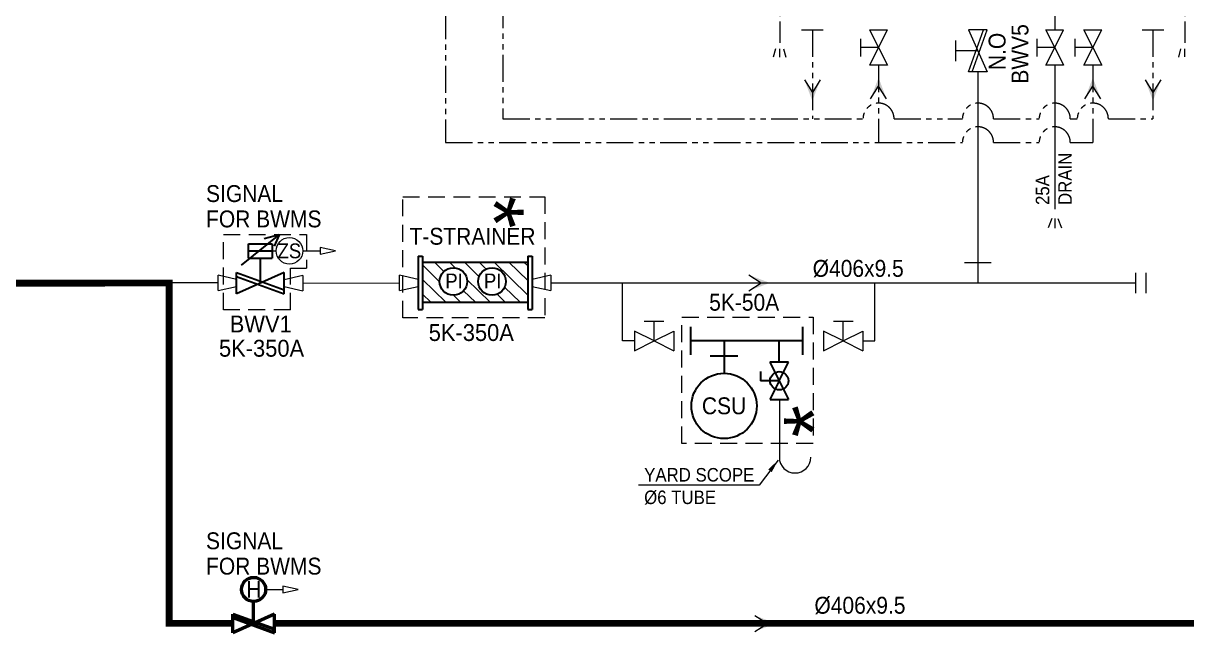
# Model space of a CAD drawing. Extents: x -553847 to 4496999, y 514150 to 878882.
# Drawn here: x 4382612 to 4399829, y 536369 to 545389 of the extents above; entities that cross this region are included whole.
import ezdxf

# ---------------------------------------------------------------- set-up
doc = ezdxf.new("R2010")
doc.units = 0
doc.header["$LTSCALE"] = 25
doc.header["$MEASUREMENT"] = 0
for name, pattern in [('DASHED', [0.75, 0.5, -0.25]), ('HIDDEN', [0.375, 0.25, -0.125]), ('PHANTOM', [63.5, 31.75, -6.35, 6.35, -6.35, 6.35, -6.35])]:
    doc.linetypes.add(name, pattern=pattern)
doc.layers.add('0.3 Text', color=7, linetype='CONTINUOUS')
for name, color, linetype, lineweight in [('0.4 Maker scope box', 3, 'HIDDEN', 9), ('0.5 Dim', 1, 'CONTINUOUS', 9), ('1.1 Y_Pipe', 7, 'CONTINUOUS', 13), ('1.5 M_Equip', 4, 'CONTINUOUS', 30), ('1.7 Signal', 6, 'ZIGZAG', 9), ('1.8 PRU Cooling', 253, 'PHANTOM', 9), ('1.9 Arrow', 1, 'CONTINUOUS', 9)]:
    doc.layers.add(name, color=color, linetype=linetype, lineweight=lineweight)
doc.layers.add('2.1 Valve open', color=7, linetype='CONTINUOUS', lineweight=50, true_color=0x1b21e4)
doc.layers.add('2.2 Ballast water line', color=7, linetype='CONTINUOUS', true_color=0x1b21e4)
doc.styles.add('ARIAL', font='arial.ttf')
doc.styles.get("Standard").update_dxf_attribs({"font": '', "width": 0.95, "height": 250})
doc.styles.get('Standard').set_extended_font_data('Gulim')
doc.linetypes.add('ZIGZAG', pattern='A,0.0001,-0.2,[131,ltypeshp.shx,S=0.2,R=0,X=-0.2,Y=0],-0.4,[131,ltypeshp.shx,S=0.2,R=180,X=0.2,Y=0],-0.2', length=0.8001)
doc.dimstyles.new('TC50', dxfattribs={"dimtxt": 250, "dimasz": 200, "dimexe": 100, "dimexo": 100, "dimgap": 100, "dimtad": 1, "dimtoh": 1, "dimdec": 0, "dimrnd": 0.0005, "dimzin": 9, "dimdsep": 46, "dimtxsty": 'Standard', "dimcen": -3.5, "dimclrd": 1, "dimclre": 1, "dimazin": 2, "dimtfac": 0.6, "dimtdec": 0, "dimtmove": 0, "dimatfit": 3, "dimfxl": 4, "dimtolj": 1, "dimlwd": 15, "dimlwe": 15, "dimarcsym": 0})

msp = doc.modelspace()

# ---------------------------------------------------------------- hatches: boundary and pattern name
at = {"layer": '1.9 Arrow'}
h = msp.add_hatch(color=256, dxfattribs=at)
h.paths.add_polyline_path([(4395268.4, 544583.9), (4395268.4, 544456.3), (4395385.8, 544272.9)])
h.paths.add_polyline_path([(4395268.4, 544583.9), (4395150.9, 544272.9), (4395268.4, 544456.3)])
h = msp.add_hatch(color=256, dxfattribs=at)
h.paths.add_polyline_path([(4398439.1, 544583.9), (4398439.1, 544456.3), (4398556.5, 544272.9)])
h.paths.add_polyline_path([(4398439.1, 544583.9), (4398321.6, 544272.9), (4398439.1, 544456.3)])
h = msp.add_hatch(color=256, dxfattribs=at)
h.paths.add_polyline_path([(4394288.9, 544239), (4394288.9, 544366.6), (4394406.4, 544549.9)])
h.paths.add_polyline_path([(4394288.9, 544239), (4394171.5, 544549.9), (4394288.9, 544366.6)])
h = msp.add_hatch(color=256, dxfattribs=at)
h.paths.add_polyline_path([(4399329.4, 544239), (4399329.4, 544366.6), (4399446.8, 544549.9)])
h.paths.add_polyline_path([(4399329.4, 544239), (4399211.9, 544549.9), (4399329.4, 544366.6)])
h = msp.add_hatch(color=256, dxfattribs=at)
h.paths.add_polyline_path([(4393660.4, 541546.4), (4393532.9, 541546.4), (4393349.5, 541429)])
h.paths.add_polyline_path([(4393660.4, 541546.4), (4393349.5, 541663.9), (4393532.9, 541546.4)])
h = msp.add_hatch(color=256, dxfattribs=at)
h.paths.add_polyline_path([(4393750.4, 536506.3), (4393622.9, 536506.3), (4393439.5, 536388.9)])
h.paths.add_polyline_path([(4393750.4, 536506.3), (4393439.5, 536623.8), (4393622.9, 536506.3)])

# ---------------------------------------------------------------- linework, layer by layer
at = {"layer": '0.4 Maker scope box', "linetype": 'DASHED', "lineweight": 15, "ltscale": 20}
for p, q in [((4386567, 541149), (4386567, 541762.3)), ((4386567, 541762.3), (4386803.9, 541762.3))]:
    msp.add_line(p, q, dxfattribs=at)
at = {"layer": '0.4 Maker scope box', "linetype": 'DASHED', "lineweight": 15, "ltscale": 20, "elevation": 0}
msp.add_lwpolyline([(4390327.5, 542820.7), (4390327.5, 541031.7), (4388226.8, 541031.7), (4388226.8, 542820.7)], close=True, dxfattribs=at)
at = {"layer": '0.4 Maker scope box', "linetype": 'DASHED', "lineweight": 15, "ltscale": 20}
msp.add_lwpolyline([(4386567, 541149), (4385572.4, 541149), (4385572.4, 542265), (4386803.9, 542265), (4386803.9, 541762.3)], dxfattribs=at)
msp.add_lwpolyline([(4394299.1, 541037.9), (4394299.1, 539171.4), (4392359.1, 539171.4), (4392359.1, 541037.9)], close=True, dxfattribs=at)
at = {"layer": '1.1 Y_Pipe'}
for p, q in [((4397875.5, 545864.4), (4397875.5, 545291.2)), ((4395137.2, 545291.2), (4395399.5, 545291.2)), ((4395268.4, 545028.9), (4395137.2, 545291.2)), ((4395268.4, 545028.9), (4395399.5, 545291.2)), ((4396876.8, 545291.2), (4396601.8, 545291.2)), ((4396601.8, 545291.2), (4396876.8, 544671.8)), ((4396601.8, 544671.8), (4396823.7, 545291.2)), ((4396651.4, 544671.8), (4396876.8, 545291.2)), ((4397744.4, 545291.2), (4398006.6, 545291.2)), ((4397875.5, 545028.9), (4397744.4, 545291.2)), ((4397875.5, 545028.9), (4398006.6, 545291.2)), ((4398307.9, 545291.2), (4398570.2, 545291.2)), ((4398439, 545028.9), (4398307.9, 545291.2)), ((4398439.1, 545028.9), (4398570.2, 545291.2)), ((4395006.1, 544897.8), (4395006.1, 545160.1)), ((4396413.1, 544826.7), (4396413.1, 545136.3)), ((4397613.3, 544897.8), (4397613.3, 545160.1)), ((4398176.8, 544897.8), (4398176.8, 545160.1)), ((4395268.4, 545028.9), (4395006.1, 545028.9)), ((4395137.2, 544766.7), (4395268.4, 545028.9)), ((4395268.4, 545028.9), (4395399.5, 544766.7)), ((4396739.3, 544981.5), (4396413.1, 544981.5)), ((4397875.5, 545028.9), (4397613.3, 545028.9)), ((4397744.4, 544766.7), (4397875.5, 545028.9)), ((4397875.5, 545028.9), (4398006.6, 544766.7)), ((4398439.1, 545028.9), (4398176.8, 545028.9)), ((4398307.9, 544766.7), (4398439.1, 545028.9)), ((4398439.1, 545028.9), (4398570.2, 544766.7)), ((4395399.5, 544766.7), (4395137.2, 544766.7)), ((4398006.6, 544766.7), (4397744.4, 544766.7)), ((4398570.2, 544766.7), (4398307.9, 544766.7)), ((4396876.8, 544671.8), (4396601.8, 544671.8)), ((4397833.7, 542500.9), (4397778.6, 542361.7)), ((4397875.5, 542501.4), (4397875.5, 542354.9)), ((4397919.2, 542500.9), (4397974.3, 542361.7)), ((4385493.5, 541431.6), (4385493.5, 541661.2)), ((4385767.8, 541597.7), (4385493.5, 541661.2)), ((4386746.2, 541657.7), (4386472, 541594.1)), ((4386746.2, 541657.7), (4386746.2, 541428)), ((4388179.1, 541431.6), (4388179.1, 541661.2)), ((4388453.4, 541597.7), (4388179.1, 541661.2)), ((4390416.3, 541661.2), (4390142, 541597.7)), ((4390416.3, 541661.2), (4390416.3, 541431.6)), ((4385493.5, 541431.6), (4385767.8, 541495.1)), ((4385767.8, 541495.1), (4385767.8, 541597.7)), ((4386472, 541594.1), (4386472, 541491.5)), ((4386472, 541491.5), (4386746.2, 541428)), ((4388179.1, 541431.6), (4388453.4, 541495.1)), ((4388453.4, 541495.1), (4388453.4, 541597.7)), ((4390142, 541597.7), (4390142, 541495.1)), ((4390142, 541495.1), (4390416.3, 541431.6)), ((4390416.3, 541546.4), (4399071.5, 541546.4)), ((4391479.1, 540687.8), (4391479.1, 541546.4)), ((4395213.1, 540687.8), (4395213.1, 541546.4)), ((4391801.8, 540978), (4392092, 540978)), ((4391946.9, 540687.8), (4391946.9, 540978)), ((4394600.2, 540978), (4394890.4, 540978)), ((4394745.3, 540687.8), (4394745.3, 540978)), ((4391656.6, 540832.9), (4391656.6, 540542.7)), ((4391946.9, 540687.8), (4391656.6, 540832.9)), ((4391946.9, 540687.8), (4392237.1, 540832.9)), ((4392237.1, 540832.9), (4392237.1, 540542.7)), ((4394455.1, 540832.9), (4394455.1, 540542.7)), ((4394745.3, 540687.8), (4394455.1, 540832.9)), ((4394745.3, 540687.8), (4395035.5, 540832.9)), ((4395035.5, 540832.9), (4395035.5, 540542.7)), ((4391656.6, 540687.8), (4391479.1, 540687.8)), ((4391656.6, 540542.7), (4391946.9, 540687.8)), ((4391946.9, 540687.8), (4391946.8, 540687.8)), ((4391946.9, 540687.8), (4392237.1, 540542.7)), ((4394455.1, 540542.7), (4394745.3, 540687.8)), ((4394745.3, 540687.8), (4394745.3, 540687.8)), ((4394745.3, 540687.8), (4395035.5, 540542.7)), ((4395035.5, 540687.8), (4395213.1, 540687.8)), ((4386020.2, 536506.3), (4386020.2, 536832.5)), ((4385710.5, 536368.8), (4385710.5, 536643.8)), ((4386329.9, 536643.8), (4385710.5, 536368.8)), ((4385710.5, 536643.8), (4386329.9, 536421.9)), ((4385710.5, 536594.3), (4386329.9, 536368.8)), ((4386329.9, 536368.8), (4386329.9, 536643.8))]:
    msp.add_line(p, q, dxfattribs=at)
at = {"layer": '1.1 Y_Pipe', "linetype": 'Continuous', "ltscale": 30}
for p, q in [((4397875.5, 544766.7), (4397875.5, 542636.4)), ((4396739.3, 544671.8), (4396739.3, 541546.4)), ((4396541.8, 541846.4), (4396936.8, 541846.4)), ((4399071.5, 541696.4), (4399071.5, 541396.4)), ((4399221.5, 541696.4), (4399221.5, 541396.4)), ((4385493.5, 541546.4), (4372905.7, 541546.4)), ((4384770.5, 541544.6), (4384770.5, 536506.3)), ((4393800.1, 539819.8), (4393800.1, 538966.1)), ((4384770.5, 536506.3), (4385710.5, 536506.3)), ((4386329.9, 536506.3), (4404091.4, 536506.3))]:
    msp.add_line(p, q, dxfattribs=at)
at = {"layer": '1.1 Y_Pipe', "linetype": 'Continuous', "ltscale": 75}
for p, q in [((4386295.9, 542019.9), (4386353.3, 542019.9)), ((4386746.2, 541542.8), (4388179.1, 541546.4))]:
    msp.add_line(p, q, dxfattribs=at)
at = {"layer": '1.1 Y_Pipe', "color": 0}
msp.add_circle((4386550.2, 542019.9), 196.8, dxfattribs=at)
at = {"layer": '1.1 Y_Pipe', "linetype": 'Continuous', "ltscale": 30}
msp.add_circle((4386020.2, 537010.1), 177.6, dxfattribs=at)
msp.add_arc((4394033.1, 538966.1), 233, 180, 0, dxfattribs=at)
at = {"layer": '1.5 M_Equip'}
for p, q in [((4385841.3, 541808.9), (4386400.3, 542257.6)), ((4386400.3, 542257.6), (4386178.1, 542199.3)), ((4386400.3, 542257.6), (4386324.2, 542089.4)), ((4385943.8, 542126.1), (4386295.9, 542126.1)), ((4385943.8, 541913.7), (4385943.8, 542126.1)), ((4385943.8, 542019.9), (4386295.9, 542019.9)), ((4386295.9, 542126.1), (4386295.9, 541913.7)), ((4385943.8, 541913.7), (4386295.9, 541913.7))]:
    msp.add_line(p, q, dxfattribs=at)
at = {"layer": '1.5 M_Equip', "color": 4}
for p, q in [((4386119.9, 541542.8), (4386119.9, 541913.7)), ((4388453.4, 541941.4), (4388453.4, 541151.4)), ((4388453.4, 541941.4), (4388519.4, 541941.4)), ((4388519.4, 541941.4), (4388519.4, 541151.4)), ((4388519.4, 541853.4), (4388923.7, 541853.4)), ((4388923.7, 541853.4), (4389649.7, 541853.4)), ((4389649.7, 541853.4), (4390076, 541853.4)), ((4390076, 541941.4), (4390076, 541151.4)), ((4390076, 541941.4), (4390142, 541941.4)), ((4390142, 541941.4), (4390142, 541151.4)), ((4385767.8, 541386.5), (4385767.8, 541699.2)), ((4386472, 541699.2), (4385767.8, 541386.5)), ((4385767.8, 541699.2), (4386472, 541445.4)), ((4386472, 541386.5), (4386472, 541699.2)), ((4385767.8, 541640.3), (4386472, 541386.5)), ((4388453.4, 541151.4), (4388519.4, 541151.4)), ((4388519.4, 541259.4), (4390076, 541259.4)), ((4390076, 541151.4), (4390142, 541151.4)), ((4392486.2, 540893.8), (4392486.2, 540481.9)), ((4394144.8, 540893.8), (4394144.8, 540481.9)), ((4394144.8, 540687.8), (4392486.2, 540687.8)), ((4392982.2, 540687.8), (4392982.2, 540209)), ((4393799, 540374.8), (4393799, 540687.8)), ((4392776.2, 540466.4), (4393188.2, 540466.4)), ((4393937.7, 540374.8), (4393660.2, 540374.8)), ((4393660.2, 540374.8), (4393799, 540097.3)), ((4393799, 540097.3), (4393937.7, 540374.8)), ((4393521.5, 540236), (4393521.5, 540097.3)), ((4393799, 540097.3), (4393521.5, 540097.3)), ((4393799, 540097.3), (4393660.2, 539819.8)), ((4393799, 540097.3), (4393937.7, 539819.8)), ((4393665.5, 539819.8), (4393934.8, 539819.8))]:
    msp.add_line(p, q, dxfattribs=at)
at = {"layer": '1.5 M_Equip', "color": 4, "lineweight": 9}
for p, q in [((4388698.6, 541853.4), (4388837.5, 541716.7)), ((4388918.6, 541853.4), (4389004.3, 541769.1)), ((4389138.6, 541853.4), (4389357.2, 541638.4)), ((4389358.6, 541853.4), (4389461.8, 541751.9)), ((4389578.6, 541853.4), (4390076, 541364)), ((4389798.6, 541853.4), (4390076, 541580.4)), ((4390018.6, 541853.4), (4390076, 541796.9)), ((4388519.4, 541813.3), (4388772.4, 541564.3)), ((4388519.4, 541596.8), (4388862.3, 541259.4)), ((4389177.2, 541599), (4389522.3, 541259.4)), ((4389733.9, 541484.2), (4389962.3, 541259.4)), ((4388519.4, 541380.3), (4388642.3, 541259.4)), ((4388976.2, 541363.8), (4389082.3, 541259.4)), ((4389127.5, 541431.3), (4389302.3, 541259.4)), ((4389622.1, 541377.7), (4389742.3, 541259.4))]:
    msp.add_line(p, q, dxfattribs=at)
at = {"layer": '1.5 M_Equip', "color": 4}
for centre, radius in [((4388976, 541567.4), 203.6), ((4389548, 541567.4), 203.6), ((4392982.2, 539725.5), 483.5), ((4393799, 540097.3), 135.4)]:
    msp.add_circle(centre, radius, dxfattribs=at)
at = {"layer": '1.7 Signal', "linetype": 'ZIGZAG', "ltscale": 10}
for p, q in [((4386747, 542019.9), (4387003.2, 542019.9)), ((4386197.8, 537010.1), (4386454.1, 537010.1))]:
    msp.add_line(p, q, dxfattribs=at)
at = {"layer": '1.8 PRU Cooling', "linetype": 'PHANTOM', "ltscale": 0.5}
for p, q in [((4393806.9, 550972.5), (4393808.3, 545099.3)), ((4399795, 550972.4), (4399801.9, 545099.8)), ((4389710.2, 549682.3, 0), (4389710.2, 543976.4, 0)), ((4388860.9, 546344.3, 0), (4388860.9, 543626.4, 0)), ((4394128, 545291.2), (4394449.9, 545291.2)), ((4394288.9, 545291.2), (4394288.9, 543976.4)), ((4399168.4, 545291.2), (4399490.3, 545291.2)), ((4399329.4, 545291.2), (4399329.4, 543976.4)), ((4393743.7, 545010.2, 0), (4393710.1, 544887.1, 0)), ((4393802.9, 545010.2, 0), (4393802.9, 544888.9, 0)), ((4393861.2, 545010.2, 0), (4393894, 544886.9, 0)), ((4399738.2, 545011.2, 0), (4399704.6, 544888.2, 0)), ((4399797.4, 545011.2, 0), (4399797.4, 544889.9, 0)), ((4395268.4, 544766.7), (4395268.4, 543626.4)), ((4398439.1, 544766.7), (4398439.1, 543626.4)), ((4389710.2, 543976.4), (4395038.4, 543976.4)), ((4395498.4, 543976.4), (4396509.3, 543976.4)), ((4396969.3, 543976.4), (4397645.5, 543976.4)), ((4398105.5, 543976.4), (4398209.1, 543976.4)), ((4398669.1, 543976.4), (4399329.4, 543976.4)), ((4388860.9, 543626.4, 0), (4396509.3, 543626.4, 0)), ((4396969.3, 543626.4), (4397645.5, 543626.4)), ((4398105.5, 543626.4), (4398439.1, 543626.4))]:
    msp.add_line(p, q, dxfattribs=at)
for centre in [(4395268.4, 543976.4), (4396739.3, 543976.4), (4397875.5, 543976.4), (4398439.1, 543976.4), (4396739.3, 543626.4), (4397875.5, 543626.4)]:
    msp.add_arc(centre, 230, 0, 180, dxfattribs=at)
at = {"layer": '1.9 Arrow'}
for p, q in [((4394171.5, 544549.9), (4394288.9, 544366.6)), ((4394406.4, 544549.9), (4394288.9, 544366.6)), ((4395150.9, 544272.9), (4395268.4, 544456.3)), ((4395385.8, 544272.9), (4395268.4, 544456.3)), ((4398321.6, 544272.9), (4398439.1, 544456.3)), ((4398556.5, 544272.9), (4398439.1, 544456.3)), ((4399211.9, 544549.9), (4399329.4, 544366.6)), ((4399446.8, 544549.9), (4399329.4, 544366.6)), ((4387003.2, 542069.9), (4387003.2, 541969.8)), ((4387230.3, 542019.9), (4387003.2, 542069.9)), ((4387003.2, 541969.8), (4387230.3, 542019.9)), ((4393349.5, 541663.9), (4393532.9, 541546.4)), ((4393349.5, 541429), (4393532.9, 541546.4)), ((4386454.1, 537060.2), (4386454.1, 536960.1)), ((4386681.1, 537010.1), (4386454.1, 537060.2)), ((4386454.1, 536960.1), (4386681.1, 537010.1)), ((4393439.5, 536623.8), (4393622.9, 536506.3)), ((4393439.5, 536388.9), (4393622.9, 536506.3))]:
    msp.add_line(p, q, dxfattribs=at)
at = {"layer": '2.1 Valve open'}
for p, q in [((4386020.2, 536506.3), (4386020.2, 536832.5)), ((4385710.5, 536368.8), (4385710.5, 536643.8)), ((4386329.9, 536643.8), (4385710.5, 536368.8)), ((4385710.5, 536643.8), (4386329.9, 536421.9)), ((4385710.5, 536594.3), (4386329.9, 536368.8)), ((4386329.9, 536368.8), (4386329.9, 536643.8))]:
    msp.add_line(p, q, dxfattribs=at)
msp.add_circle((4386020.2, 537010.1), 177.6, dxfattribs=at)
at = {"layer": '2.2 Ballast water line', "linetype": 'Continuous', "ltscale": 75, "const_width": 100}
for points in [[(4372905.7, 541546.4), (4383572.5, 541542.8)], [(4383572.5, 541542.8), (4384770.5, 541544.6), (4384770.5, 536506.3), (4385710.5, 536506.3)], [(4386329.9, 536506.3), (4404091.4, 536506.3), (4404091.4, 541546.4), (4407503.7, 541546.4)]]:
    msp.add_lwpolyline(points, dxfattribs=at)

# ---------------------------------------------------------------- texts
at = {"layer": '0.3 Text', "linetype": 'Continuous', "width": 0.95}
msp.add_text('BWV5', height=250, rotation=90, dxfattribs=at).set_placement((4397486, 544495))
at = {"layer": '0.3 Text'}
for s, width, p in [('Ø406x9.5', 0.95, (4394293.8, 541636.5)), ('BWV1', 0.99, (4385667.2, 540813.3)), ('5K-350A', 0.99, (4388611.7, 540686.9)), ('5K-350A', 0.99, (4385507.8, 540454.2)), ('Ø406x9.5', 0.95, (4394319.4, 536650.5))]:
    msp.add_text(s, height=250, dxfattribs=dict(at, width=width)).set_placement(p)
at = {"layer": '0.3 Text', "linetype": 'Continuous', "width": 0.95}
msp.add_text('5K-50A', height=250, dxfattribs=at).set_placement((4392761.7, 541134.7))
at = {"layer": '0.3 Text', "linetype": 'Continuous', "insert": (4397024.1, 544972.6), "char_height": 250, "width": 1301.802, "attachment_point": 5, "rotation": 90, "line_spacing_factor": 0.9}
msp.add_mtext('N.O', dxfattribs=at)
at = {"layer": '0.3 Text', "insert": (4397594.9, 542699.7), "char_height": 200, "attachment_point": 1, "rotation": 90}
msp.add_mtext_dynamic_manual_height_columns('25A\\PDRAIN', width=3714.7, gutter_width=1000, heights=[0], dxfattribs=at)
at = {"layer": '0.3 Text', "color": 3, "char_height": 250, "width": 3089.316, "attachment_point": 5, "line_spacing_factor": 0.9}
for insert in [(4386861, 542679), (4386861, 537540.4)]:
    msp.add_mtext('\\pxql;SIGNAL\\PFOR BWMS', dxfattribs=dict(at, insert=insert))
at = {"layer": '0.3 Text', "linetype": 'Continuous', "char_height": 250, "width": 1301.802, "attachment_point": 5, "line_spacing_factor": 0.9}
for s, insert in [('\\pxql;\\PT-STRAINER', (4388978.4, 542421.9)), ('\\pxqc;CSU ', (4392982.2, 539725.5))]:
    msp.add_mtext(s, dxfattribs=dict(at, insert=insert))
at = {"layer": '0.3 Text', "insert": (4386549.5, 542019), "char_height": 220, "width": 219.124, "attachment_point": 5, "line_spacing_factor": 0.9}
msp.add_mtext('\\pxqc;ZS', dxfattribs=at)
at = {"layer": '0.3 Text', "char_height": 220, "attachment_point": 5}
for insert in [(4388985.9, 541574.9), (4389557.9, 541574.9)]:
    msp.add_mtext('PI', dxfattribs=dict(at, insert=insert))
at = {"layer": '0.3 Text', "insert": (4391799.9, 538806.5), "char_height": 200, "attachment_point": 1}
msp.add_mtext_dynamic_manual_height_columns('YARD SCOPE\\PØ6 TUBE', width=1700.006, gutter_width=1000, heights=[0], dxfattribs=at)
at = {"layer": '0.4 Maker scope box', "linetype": 'DASHED', "lineweight": 15, "ltscale": 20, "style": 'ARIAL'}
msp.add_text('*', height=880, rotation=270, dxfattribs=at).set_placement((4389138.2, 542831.5))
at = {"layer": '0.4 Maker scope box', "style": 'ARIAL'}
msp.add_text('*', height=880, rotation=90, dxfattribs=at).set_placement((4394750.2, 539259.2))
at = {"layer": '1.1 Y_Pipe', "color": 255, "insert": (4386022.1, 537010.8), "char_height": 250, "width": 3464.914, "attachment_point": 5, "line_spacing_factor": 0.9}
msp.add_mtext('{\\C256;H}', dxfattribs=at)
at = {"layer": '2.1 Valve open', "insert": (4386022.1, 537010.8), "char_height": 250, "width": 3464.914, "attachment_point": 5, "line_spacing_factor": 0.9}
msp.add_mtext('{\\C256;H}', dxfattribs=at)

# ---------------------------------------------------------------- leaders
at = {"layer": '0.5 Dim', "color": 3}
msp.add_leader([(4393783.1, 538924.3), (4393499.9, 538554.3), (4391716.5, 538554.3)], dimstyle='TC50', override={"dimgap": 100, "dimtad": 0, "dimarcsym": 1}, dxfattribs=at)

doc.saveas('drawing.dxf')
